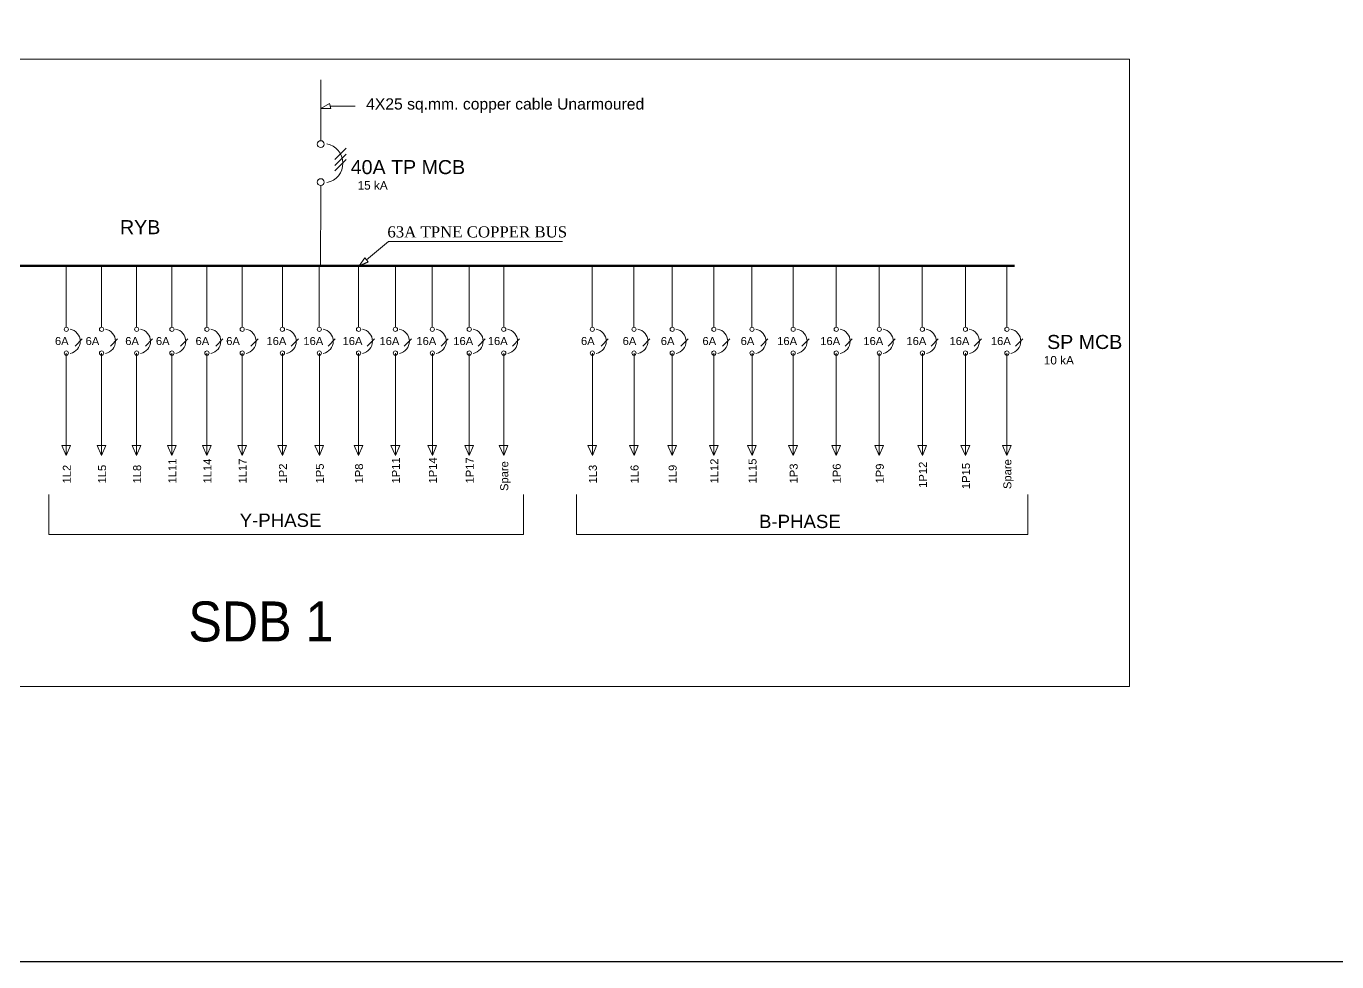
# Model space of a CAD drawing. Header units: inches. Extents: x -3071 to 2534411, y -17796 to 388172.
# Drawn here: x 1916140 to 1965667, y 196936 to 232290 of the extents above; entities that cross this region are included whole.
import ezdxf

# ---------------------------------------------------------------- set-up
doc = ezdxf.new("R2010")
doc.units = ezdxf.units.IN
doc.header["$MEASUREMENT"] = 0
doc.layers.add('7 POWER PT WIRING', color=3, linetype='Continuous', lineweight=25)
doc.layers.add('Singleline', color=82, linetype='Continuous', lineweight=20)
doc.styles.add('ARIAL', font='arial.ttf', dxfattribs={"width": 0.9})
doc.styles.add('MM', font='dutch.ttf')
doc.styles.add('ROOM', font='arial.ttf')

msp = doc.modelspace()

# ---------------------------------------------------------------- linework, layer by layer
at = {"layer": '7 POWER PT WIRING'}
msp.add_line((1928716.82, 223230.34), (1929061.34, 223390.53), dxfattribs=at)
at = {"layer": 'Defpoints'}
msp.add_lwpolyline([(1892231.25, 386175.23), (2129645.08, 386175.23), (2129645.08, 196935.61), (1892231.25, 196935.61)], close=True, dxfattribs=at)
at = {"layer": 'Singleline', "ltscale": 3}
for p, q in [((1957839.3, 231043.81), (1894032.73, 231043.81)), ((1957839.3, 207333.81), (1957839.3, 231043.81)), ((1894032.73, 207333.81), (1957839.3, 207333.81))]:
    msp.add_line(p, q, dxfattribs=at)
at = {"layer": 'Singleline'}
for p, q in [((1927267.84, 227963.51), (1927267.84, 230262.99)), ((1927598.45, 229367.17), (1927267.84, 229179.93)), ((1927647.79, 229179.93), (1927267.84, 229179.93)), ((1927266.82, 223230.34), (1927267.4, 225931.74)), ((1927267.84, 225016.06), (1927267.84, 226269.67)), ((1928937.66, 223539.52), (1928716.82, 223230.34))]:
    msp.add_line(p, q, dxfattribs=at)
at = {"layer": 'Singleline', "ltscale": 2.5}
for p, q in [((1927598.45, 229367.17), (1927647.79, 229179.93)), ((1928937.66, 223539.52), (1929061.34, 223390.53))]:
    msp.add_line(p, q, dxfattribs=at)
at = {"layer": 'Singleline', "color": 4}
msp.add_line((1927623.12, 229273.55), (1928566.85, 229273.55), dxfattribs=at)
at = {"layer": 'Singleline', "color": 2}
for p, q in [((1927797.74, 227255.09), (1928228.84, 227686.19)), ((1927797.74, 227025.81), (1928228.84, 227456.91)), ((1927797.74, 226821.79), (1928228.84, 227252.9)), ((1917652.49, 220915.89), (1917652.49, 223230.34)), ((1918984.58, 220915.89), (1918984.58, 223230.34)), ((1920309.49, 220915.89), (1920309.49, 223230.34)), ((1921641.58, 220915.89), (1921641.58, 223230.34)), ((1922966.49, 220915.89), (1922966.49, 223230.34)), ((1924298.58, 220915.89), (1924298.58, 223230.34)), ((1925819.77, 220915.89), (1925819.77, 223230.34)), ((1927214.36, 220915.89), (1927214.36, 223230.34)), ((1928696.17, 220915.89), (1928696.17, 223230.34)), ((1930090.76, 220915.89), (1930090.76, 223230.34)), ((1931485.36, 220915.89), (1931485.36, 223230.34)), ((1932879.95, 220915.89), (1932879.95, 223230.34)), ((1934183.08, 220915.89), (1934183.08, 223230.34)), ((1917986.6, 220202.37), (1918256.04, 220471.81)), ((1919318.69, 220202.37), (1919588.13, 220471.81)), ((1920643.6, 220202.37), (1920913.04, 220471.81)), ((1921975.69, 220202.37), (1922245.13, 220471.81)), ((1923300.59, 220202.37), (1923570.03, 220471.81)), ((1924632.68, 220202.37), (1924902.12, 220471.81)), ((1926153.87, 220202.37), (1926423.31, 220471.81)), ((1927548.46, 220202.37), (1927817.9, 220471.81)), ((1929030.28, 220202.37), (1929299.72, 220471.81)), ((1930424.87, 220202.37), (1930694.31, 220471.81)), ((1931819.46, 220202.37), (1932088.9, 220471.81)), ((1933214.05, 220202.37), (1933483.49, 220471.81)), ((1934517.18, 220202.37), (1934786.62, 220471.81)), ((1917655.41, 219937.83), (1917655.41, 216071.89)), ((1918987.5, 219937.83), (1918987.5, 216071.89)), ((1920312.41, 219937.83), (1920312.41, 216071.89)), ((1921644.5, 219937.83), (1921644.5, 216071.89)), ((1922969.4, 219937.83), (1922969.4, 216071.89)), ((1924301.49, 219937.83), (1924301.49, 216071.89)), ((1925822.68, 219937.83), (1925822.68, 216071.89)), ((1927217.27, 219937.83), (1927217.27, 216071.89)), ((1928699.09, 219937.83), (1928699.09, 216071.89)), ((1930093.68, 219937.83), (1930093.68, 216071.89)), ((1931488.27, 219937.83), (1931488.27, 216071.89)), ((1932882.86, 219937.83), (1932882.86, 216071.89)), ((1934185.99, 219937.83), (1934185.99, 216071.89)), ((1917484.98, 216439.3), (1917814.97, 216439.3)), ((1918817.07, 216439.3), (1919147.06, 216439.3)), ((1920141.98, 216439.3), (1920471.97, 216439.3)), ((1921474.07, 216439.3), (1921804.06, 216439.3)), ((1922798.98, 216439.3), (1923128.97, 216439.3)), ((1924131.07, 216439.3), (1924461.06, 216439.3)), ((1925652.26, 216439.3), (1925982.25, 216439.3)), ((1927046.85, 216439.3), (1927376.84, 216439.3)), ((1928528.67, 216439.3), (1928858.65, 216439.3)), ((1929923.26, 216439.3), (1930253.24, 216439.3)), ((1931317.85, 216439.3), (1931647.83, 216439.3)), ((1932712.44, 216439.3), (1933042.43, 216439.3)), ((1934015.57, 216439.3), (1934345.56, 216439.3)), ((1916994.31, 214588.49), (1916994.31, 213084.06)), ((1934927.31, 214588.49), (1934927.31, 213084.06)), ((1916994.31, 213084.06), (1934927.31, 213084.06))]:
    msp.add_line(p, q, dxfattribs=at)
at = {"layer": 'Singleline', "color": 1, "lineweight": 80}
msp.add_line((1953490.59, 223230.34), (1895739.56, 223230.34), dxfattribs=at)
at = {"layer": 'Singleline', "color": 5}
for p, q in [((1937531.7, 220915.89), (1937531.7, 223230.34)), ((1939106.28, 220915.89), (1939106.28, 223230.34)), ((1940548.73, 220915.89), (1940548.73, 223230.34)), ((1942123.31, 220915.89), (1942123.31, 223230.34)), ((1943565.76, 220915.89), (1943565.76, 223230.34)), ((1945120.58, 220915.89), (1945120.58, 223230.34)), ((1946748.6, 220915.89), (1946748.6, 223230.34)), ((1948376.63, 220915.89), (1948376.63, 223230.34)), ((1950004.66, 220915.89), (1950004.66, 223230.34)), ((1951632.69, 220915.89), (1951632.69, 223230.34)), ((1953197.23, 220915.89), (1953197.23, 223230.34)), ((1937865.8, 220202.37), (1938135.24, 220471.81)), ((1939440.39, 220202.37), (1939709.83, 220471.81)), ((1940882.83, 220202.37), (1941152.27, 220471.81)), ((1942457.42, 220202.37), (1942726.86, 220471.81)), ((1943899.87, 220202.37), (1944169.31, 220471.81)), ((1945454.68, 220202.37), (1945724.12, 220471.81)), ((1947082.71, 220202.37), (1947352.15, 220471.81)), ((1948710.74, 220202.37), (1948980.18, 220471.81)), ((1950338.77, 220202.37), (1950608.21, 220471.81)), ((1951966.8, 220202.37), (1952236.24, 220471.81)), ((1953531.34, 220202.37), (1953800.78, 220471.81)), ((1937534.61, 219937.83), (1937534.61, 216071.89)), ((1939109.2, 219937.83), (1939109.2, 216071.89)), ((1940551.64, 219937.83), (1940551.64, 216071.89)), ((1942126.23, 219937.83), (1942126.23, 216071.89)), ((1943568.68, 219937.83), (1943568.68, 216071.89)), ((1945123.49, 219937.83), (1945123.49, 216071.89)), ((1946751.52, 219937.83), (1946751.52, 216071.89)), ((1948379.55, 219937.83), (1948379.55, 216071.89)), ((1950007.58, 219937.83), (1950007.58, 216071.89)), ((1951635.61, 219937.83), (1951635.61, 216071.89)), ((1953200.15, 219937.83), (1953200.15, 216071.89)), ((1937364.19, 216439.3), (1937694.18, 216439.3)), ((1938938.77, 216439.3), (1939268.76, 216439.3)), ((1940381.22, 216439.3), (1940711.21, 216439.3)), ((1941955.8, 216439.3), (1942285.79, 216439.3)), ((1943398.25, 216439.3), (1943728.24, 216439.3)), ((1944953.07, 216439.3), (1945283.05, 216439.3)), ((1946581.1, 216439.3), (1946911.08, 216439.3)), ((1948209.12, 216439.3), (1948539.11, 216439.3)), ((1949837.15, 216439.3), (1950167.14, 216439.3)), ((1951465.18, 216439.3), (1951795.17, 216439.3)), ((1953029.72, 216439.3), (1953359.71, 216439.3)), ((1936939.71, 214588.49), (1936939.71, 213084.06)), ((1953990.36, 214588.49), (1953990.36, 213084.06)), ((1936939.71, 213084.06), (1953990.36, 213084.06))]:
    msp.add_line(p, q, dxfattribs=at)
at = {"layer": 'Singleline'}
msp.add_lwpolyline([(1936411.97, 224159.3), (1929835.79, 224159.3), (1928999.5, 223465.03)], dxfattribs=at)
at = {"layer": 'Singleline', "color": 2}
for points in [[(1917814.97, 216439.3), (1917655.41, 216071.89), (1917484.98, 216439.3)], [(1919147.06, 216439.3), (1918987.5, 216071.89), (1918817.07, 216439.3)], [(1920471.97, 216439.3), (1920312.41, 216071.89), (1920141.98, 216439.3)], [(1921804.06, 216439.3), (1921644.5, 216071.89), (1921474.07, 216439.3)], [(1923128.97, 216439.3), (1922969.4, 216071.89), (1922798.98, 216439.3)], [(1924461.06, 216439.3), (1924301.49, 216071.89), (1924131.07, 216439.3)], [(1925982.25, 216439.3), (1925822.68, 216071.89), (1925652.26, 216439.3)], [(1927376.84, 216439.3), (1927217.27, 216071.89), (1927046.85, 216439.3)], [(1928858.65, 216439.3), (1928699.09, 216071.89), (1928528.67, 216439.3)], [(1930253.24, 216439.3), (1930093.68, 216071.89), (1929923.26, 216439.3)], [(1931647.83, 216439.3), (1931488.27, 216071.89), (1931317.85, 216439.3)], [(1933042.43, 216439.3), (1932882.86, 216071.89), (1932712.44, 216439.3)], [(1934345.56, 216439.3), (1934185.99, 216071.89), (1934015.57, 216439.3)]]:
    msp.add_lwpolyline(points, dxfattribs=at)
at = {"layer": 'Singleline', "color": 5}
for points in [[(1937694.18, 216439.3), (1937534.61, 216071.89), (1937364.19, 216439.3)], [(1939268.76, 216439.3), (1939109.2, 216071.89), (1938938.77, 216439.3)], [(1940711.21, 216439.3), (1940551.64, 216071.89), (1940381.22, 216439.3)], [(1942285.79, 216439.3), (1942126.23, 216071.89), (1941955.8, 216439.3)], [(1943728.24, 216439.3), (1943568.68, 216071.89), (1943398.25, 216439.3)], [(1945283.05, 216439.3), (1945123.49, 216071.89), (1944953.07, 216439.3)], [(1946911.08, 216439.3), (1946751.52, 216071.89), (1946581.1, 216439.3)], [(1948539.11, 216439.3), (1948379.55, 216071.89), (1948209.12, 216439.3)], [(1950167.14, 216439.3), (1950007.58, 216071.89), (1949837.15, 216439.3)], [(1951795.17, 216439.3), (1951635.61, 216071.89), (1951465.18, 216439.3)], [(1953359.71, 216439.3), (1953200.15, 216071.89), (1953029.72, 216439.3)]]:
    msp.add_lwpolyline(points, dxfattribs=at)
at = {"layer": 'Singleline', "color": 2}
for centre, radius in [((1927267.84, 227834.65), 128.86), ((1927267.84, 226398.53), 128.86), ((1917655.41, 220835.4), 80.54), ((1918987.5, 220835.4), 80.54), ((1920312.41, 220835.4), 80.54), ((1921644.5, 220835.4), 80.54), ((1922969.4, 220835.4), 80.54), ((1924301.49, 220835.4), 80.54), ((1925822.68, 220835.4), 80.54), ((1927217.27, 220835.4), 80.54), ((1928699.09, 220835.4), 80.54), ((1930093.68, 220835.4), 80.54), ((1931488.27, 220835.4), 80.54), ((1932882.86, 220835.4), 80.54), ((1934185.99, 220835.4), 80.54), ((1917655.41, 219937.83), 80.54), ((1918987.5, 219937.83), 80.54), ((1920312.41, 219937.83), 80.54), ((1921644.5, 219937.83), 80.54), ((1922969.4, 219937.83), 80.54), ((1924301.49, 219937.83), 80.54), ((1925822.68, 219937.83), 80.54), ((1927217.27, 219937.83), 80.54), ((1928699.09, 219937.83), 80.54), ((1930093.68, 219937.83), 80.54), ((1931488.27, 219937.83), 80.54), ((1932882.86, 219937.83), 80.54), ((1934185.99, 219937.83), 80.54)]:
    msp.add_circle(centre, radius, dxfattribs=at)
at = {"layer": 'Singleline', "color": 5}
for centre in [(1937534.61, 220835.4), (1939109.2, 220835.4), (1940551.64, 220835.4), (1942126.23, 220835.4), (1943568.68, 220835.4), (1945123.49, 220835.4), (1946751.52, 220835.4), (1948379.55, 220835.4), (1950007.58, 220835.4), (1951635.61, 220835.4), (1953200.15, 220835.4), (1937534.61, 219937.83), (1939109.2, 219937.83), (1940551.64, 219937.83), (1942126.23, 219937.83), (1943568.68, 219937.83), (1945123.49, 219937.83), (1946751.52, 219937.83), (1948379.55, 219937.83), (1950007.58, 219937.83), (1951635.61, 219937.83), (1953200.15, 219937.83)]:
    msp.add_circle(centre, 80.54, dxfattribs=at)
at = {"layer": 'Singleline', "color": 2}
for centre, radius in [((1927360.35, 227111.79), 747.37), ((1917713.23, 220383.62), 467.11), ((1919045.32, 220383.62), 467.11), ((1920370.23, 220383.62), 467.11), ((1921702.32, 220383.62), 467.11), ((1923027.23, 220383.62), 467.11), ((1924359.32, 220383.62), 467.11), ((1925880.51, 220383.62), 467.11), ((1927275.1, 220383.62), 467.11), ((1928756.91, 220383.62), 467.11), ((1930151.5, 220383.62), 467.11), ((1931546.09, 220383.62), 467.11), ((1932940.69, 220383.62), 467.11), ((1934243.82, 220383.62), 467.11)]:
    msp.add_arc(centre, radius, 281.247956, 79.487481, dxfattribs=at)
at = {"layer": 'Singleline', "color": 5}
for centre in [(1937592.44, 220383.62), (1939167.02, 220383.62), (1940609.47, 220383.62), (1942184.05, 220383.62), (1943626.5, 220383.62), (1945181.31, 220383.62), (1946809.34, 220383.62), (1948437.37, 220383.62), (1950065.4, 220383.62), (1951693.43, 220383.62), (1953257.97, 220383.62)]:
    msp.add_arc(centre, 467.11, 281.247956, 79.487481, dxfattribs=at)

# ---------------------------------------------------------------- texts
at = {"layer": 'Singleline', "style": 'ROOM'}
msp.add_text('4X25 sq.mm. copper cable Unarmoured', height=424.3655, dxfattribs=at).set_placement((1928984.99, 229140.21))
at = {"layer": 'Singleline', "color": 1}
for s, height, style, p in [('40A TP MCB', 530.457, 'ROOM', (1928403.41, 226700.6)), ('15 kA', 318.274, 'ROOM', (1928663.3, 226115.91)), (' RYB', 530.457, 'ROOM', (1919478.2, 224430.79)), ('63A TPNE COPPER BUS', 420.3764, 'MM', (1929788.61, 224307.32)), (' SP MCB', 530.457, 'ROOM', (1954514.69, 220092.28)), ('10 kA', 318.274, 'ROOM', (1954595.4, 219507.58))]:
    msp.add_text(s, height=height, dxfattribs=dict(at, style=style)).set_placement(p)
at = {"layer": 'Singleline', "color": 2, "style": 'ARIAL'}
for s, height, p in [('6A  ', 302.4, (1917224.68, 220241.68)), ('6A  ', 302.4, (1918383.42, 220241.68)), ('6A  ', 302.4, (1919881.68, 220241.68)), ('6A  ', 302.4, (1921040.42, 220241.68)), ('6A  ', 302.4, (1922538.67, 220241.68)), ('6A  ', 302.4, (1923697.42, 220241.68)), ('16A  ', 302.4, (1925218.61, 220241.68)), ('16A  ', 302.4, (1926613.2, 220241.68)), ('16A  ', 302.4, (1928095.02, 220241.68)), ('16A  ', 302.4, (1929489.61, 220241.68)), ('16A  ', 302.4, (1930884.2, 220241.68)), ('16A  ', 302.4, (1932278.79, 220241.68)), ('16A  ', 302.4, (1933581.92, 220241.68)), ('Y-PHASE', 504, (1924206.46, 213370.1))]:
    msp.add_text(s, height=height, dxfattribs=at).set_placement(p)
at = {"layer": 'Singleline', "color": 5, "style": 'ARIAL'}
for s, height, p in [('6A  ', 302.4, (1937103.88, 220241.68)), ('6A  ', 302.4, (1938678.47, 220241.68)), ('6A  ', 302.4, (1940120.92, 220241.68)), ('6A  ', 302.4, (1941695.5, 220241.68)), ('6A  ', 302.4, (1943137.95, 220241.68)), ('16A  ', 302.4, (1944519.42, 220241.68)), ('16A  ', 302.4, (1946147.45, 220241.68)), ('16A  ', 302.4, (1947775.48, 220241.68)), ('16A  ', 302.4, (1949403.5, 220241.68)), ('16A  ', 302.4, (1951031.53, 220241.68)), ('16A  ', 302.4, (1952596.07, 220241.68)), ('B-PHASE', 504, (1943832.58, 213323.19))]:
    msp.add_text(s, height=height, dxfattribs=at).set_placement(p)
at = {"layer": 'Singleline', "color": 2, "style": 'ARIAL'}
for s, p in [('1P11', (1930263.54, 215011.33)), ('1P14', (1931658.13, 215011.33)), ('1P17', (1933052.72, 215011.33)), ('1L2', (1917825.27, 215011.33)), ('1L5', (1919157.36, 215011.33)), ('1L8', (1920482.27, 215011.33)), ('1L11', (1921814.36, 215011.33)), ('1L14', (1923139.26, 215011.33)), ('1L17', (1924471.35, 215011.33)), ('1P2', (1925992.54, 215011.33)), ('1P5', (1927387.13, 215011.33)), ('1P8', (1928868.95, 215011.33)), ('Spare', (1934355.85, 214725.79))]:
    msp.add_text(s, height=302.4, rotation=90, dxfattribs=at).set_placement(p)
at = {"layer": 'Singleline', "color": 5, "style": 'ARIAL'}
for s, p in [('1L3', (1937704.47, 215011.33)), ('1L6', (1939279.06, 215011.33)), ('1L9', (1940721.5, 215011.33)), ('1L12', (1942296.09, 215011.33)), ('1L15', (1943738.54, 215011.33)), ('1P3', (1945293.35, 215011.33)), ('1P6', (1946921.38, 215011.33)), ('1P9', (1948549.41, 215011.33)), ('1P12', (1950177.44, 214845.76)), ('1P15', (1951805.47, 214800.74)), ('Spare', (1953370.01, 214800.57))]:
    msp.add_text(s, height=302.4, rotation=90, dxfattribs=at).set_placement(p)
at = {"layer": 'Singleline', "color": 1, "linetype": 'Continuous', "lineweight": 35, "insert": (1925010.49, 209786.21), "char_height": 1509.291, "attachment_point": 5, "style": 'ARIAL'}
msp.add_mtext('SDB 1', dxfattribs=at)

doc.saveas('drawing.dxf')
